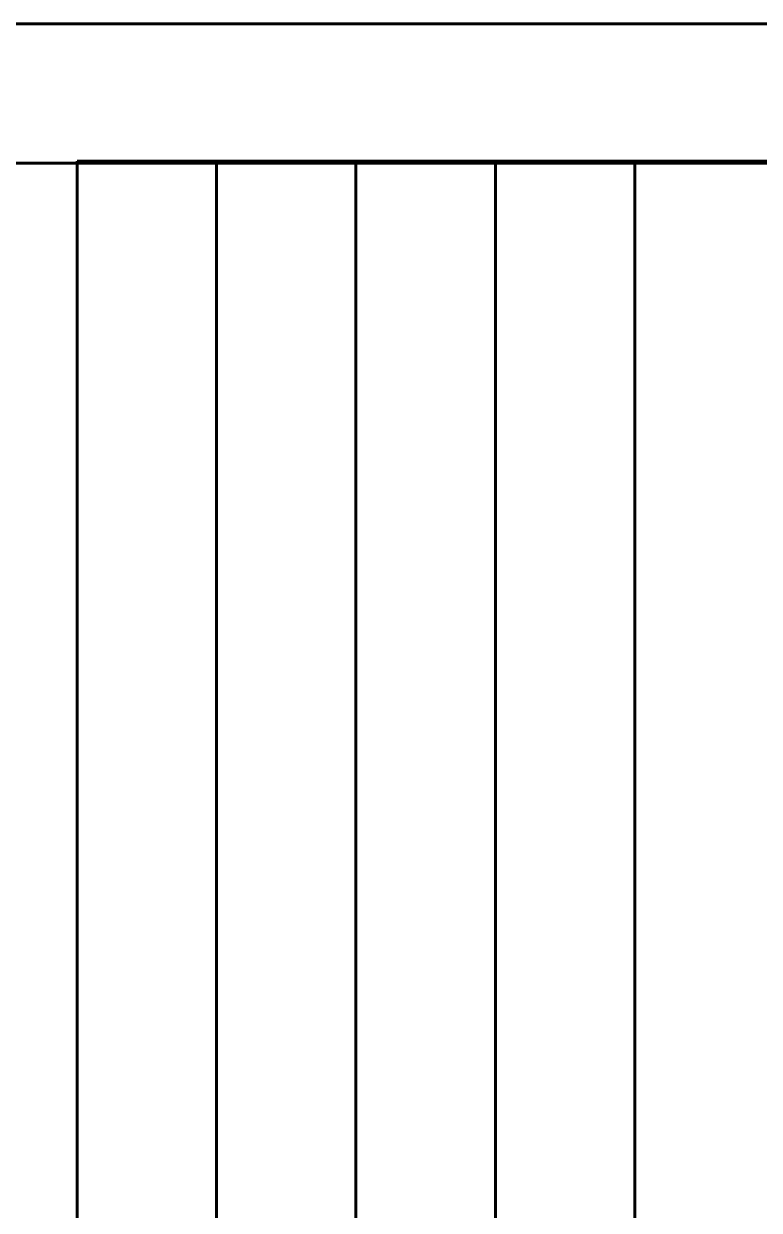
# Model space of a CAD drawing. Extents: x 0 to 297, y 0 to 292.
# Drawn here: x 232.137 to 234.775, y 127.284 to 131.536 of the extents above; entities that cross this region are included whole.
import ezdxf

# ---------------------------------------------------------------- set-up
doc = ezdxf.new("R2010")
doc.units = 0
doc.header["$MEASUREMENT"] = 0
doc.linetypes.add('K5LT_BASIC', pattern=[0])
doc.layers.add('Системный слой', color=7, linetype='Continuous')

# ---------------------------------------------------------------- blocks, each defined once
blk = doc.blocks.new('*U')
at = {"layer": 'Системный слой', "linetype": 'K5LT_BASIC', "lineweight": 60}
for p, q in [((232.8288, 131.0439), (232.3288, 131.0439)), ((232.3288, 131.0439), (232.3288, 123.9939)), ((233.3288, 131.0439), (232.8288, 131.0439)), ((232.8288, 131.0439), (232.8288, 123.9939)), ((232.8288, 123.9939), (232.8288, 131.0439)), ((233.8288, 131.0439), (233.3288, 131.0439)), ((233.3288, 131.0439), (233.3288, 123.9939)), ((233.3288, 123.9939), (233.3288, 131.0439)), ((234.3288, 131.0439), (233.8288, 131.0439)), ((233.8288, 131.0439), (233.8288, 123.9939)), ((233.8288, 123.9939), (233.8288, 131.0439)), ((234.8288, 131.0439), (234.3288, 131.0439)), ((234.3288, 131.0439), (234.3288, 123.9939)), ((234.3288, 123.9939), (234.3288, 131.0439))]:
    blk.add_line(p, q, dxfattribs=at)

msp = doc.modelspace()

# ---------------------------------------------------------------- linework, layer by layer
at = {"layer": 'Системный слой', "linetype": 'K5LT_BASIC', "lineweight": 60}
for p, q in [((226.337, 131.5358), (240.337, 131.5358)), ((240.337, 131.5358), (226.3375, 131.5358)), ((226.337, 131.0358), (240.337, 131.0358))]:
    msp.add_line(p, q, dxfattribs=at)

# ---------------------------------------------------------------- block references
at = {"layer": 'Системный слой'}
msp.add_blockref('*U', (0, 0), dxfattribs=at)
msp.add_blockref('*U', (0, 0), dxfattribs=at)
msp.add_blockref('*U', (0, 0), dxfattribs=at)
msp.add_blockref('*U', (0, 0), dxfattribs=at)
msp.add_blockref('*U', (0, 0), dxfattribs=at)
msp.add_blockref('*U', (0, 0), dxfattribs=at)
msp.add_blockref('*U', (0, 0), dxfattribs=at)
msp.add_blockref('*U', (0, 0), dxfattribs=at)
msp.add_blockref('*U', (0, 0), dxfattribs=at)
msp.add_blockref('*U', (0, 0), dxfattribs=at)
msp.add_blockref('*U', (0, 0), dxfattribs=at)
msp.add_blockref('*U', (0, 0), dxfattribs=at)
msp.add_blockref('*U', (0, 0), dxfattribs=at)
msp.add_blockref('*U', (0, 0), dxfattribs=at)
msp.add_blockref('*U', (0, 0), dxfattribs=at)
msp.add_blockref('*U', (0, 0), dxfattribs=at)
msp.add_blockref('*U', (0, 0), dxfattribs=at)
msp.add_blockref('*U', (0, 0), dxfattribs=at)
msp.add_blockref('*U', (0, 0), dxfattribs=at)
msp.add_blockref('*U', (0, 0), dxfattribs=at)
msp.add_blockref('*U', (0, 0), dxfattribs=at)
msp.add_blockref('*U', (0, 0), dxfattribs=at)
msp.add_blockref('*U', (0, 0), dxfattribs=at)
msp.add_blockref('*U', (0, 0), dxfattribs=at)
msp.add_blockref('*U', (0, 0), dxfattribs=at)
msp.add_blockref('*U', (0, 0), dxfattribs=at)
msp.add_blockref('*U', (0, 0), dxfattribs=at)
msp.add_blockref('*U', (0, 0), dxfattribs=at)
msp.add_blockref('*U', (0, 0), dxfattribs=at)
msp.add_blockref('*U', (0, 0), dxfattribs=at)
msp.add_blockref('*U', (0, 0), dxfattribs=at)
msp.add_blockref('*U', (0, 0), dxfattribs=at)
msp.add_blockref('*U', (0, 0), dxfattribs=at)
msp.add_blockref('*U', (0, 0), dxfattribs=at)
msp.add_blockref('*U', (0, 0), dxfattribs=at)
msp.add_blockref('*U', (0, 0), dxfattribs=at)
msp.add_blockref('*U', (0, 0), dxfattribs=at)
msp.add_blockref('*U', (0, 0), dxfattribs=at)
msp.add_blockref('*U', (0, 0), dxfattribs=at)
msp.add_blockref('*U', (0, 0), dxfattribs=at)
msp.add_blockref('*U', (0, 0), dxfattribs=at)
msp.add_blockref('*U', (0, 0), dxfattribs=at)
msp.add_blockref('*U', (0, 0), dxfattribs=at)
msp.add_blockref('*U', (0, 0), dxfattribs=at)
msp.add_blockref('*U', (0, 0), dxfattribs=at)
msp.add_blockref('*U', (0, 0), dxfattribs=at)
msp.add_blockref('*U', (0, 0), dxfattribs=at)
msp.add_blockref('*U', (0, 0), dxfattribs=at)
msp.add_blockref('*U', (0, 0), dxfattribs=at)
msp.add_blockref('*U', (0, 0), dxfattribs=at)
msp.add_blockref('*U', (0, 0), dxfattribs=at)
msp.add_blockref('*U', (0, 0), dxfattribs=at)
msp.add_blockref('*U', (0, 0), dxfattribs=at)
msp.add_blockref('*U', (0, 0), dxfattribs=at)
msp.add_blockref('*U', (0, 0), dxfattribs=at)
msp.add_blockref('*U', (0, 0), dxfattribs=at)
msp.add_blockref('*U', (0, 0), dxfattribs=at)
msp.add_blockref('*U', (0, 0), dxfattribs=at)
msp.add_blockref('*U', (0, 0), dxfattribs=at)
msp.add_blockref('*U', (0, 0), dxfattribs=at)
msp.add_blockref('*U', (0, 0), dxfattribs=at)
msp.add_blockref('*U', (0, 0), dxfattribs=at)
msp.add_blockref('*U', (0, 0), dxfattribs=at)
msp.add_blockref('*U', (0, 0), dxfattribs=at)
msp.add_blockref('*U', (0, 0), dxfattribs=at)
msp.add_blockref('*U', (0, 0), dxfattribs=at)
msp.add_blockref('*U', (0, 0), dxfattribs=at)
msp.add_blockref('*U', (0, 0), dxfattribs=at)
msp.add_blockref('*U', (0, 0), dxfattribs=at)
msp.add_blockref('*U', (0, 0), dxfattribs=at)
msp.add_blockref('*U', (0, 0), dxfattribs=at)
msp.add_blockref('*U', (0, 0), dxfattribs=at)
msp.add_blockref('*U', (0, 0), dxfattribs=at)
msp.add_blockref('*U', (0, 0), dxfattribs=at)
msp.add_blockref('*U', (0, 0), dxfattribs=at)
msp.add_blockref('*U', (0, 0), dxfattribs=at)
msp.add_blockref('*U', (0, 0), dxfattribs=at)
msp.add_blockref('*U', (0, 0), dxfattribs=at)
msp.add_blockref('*U', (0, 0), dxfattribs=at)
msp.add_blockref('*U', (0, 0), dxfattribs=at)
msp.add_blockref('*U', (0, 0), dxfattribs=at)
msp.add_blockref('*U', (0, 0), dxfattribs=at)
msp.add_blockref('*U', (0, 0), dxfattribs=at)
msp.add_blockref('*U', (0, 0), dxfattribs=at)
msp.add_blockref('*U', (0, 0), dxfattribs=at)
msp.add_blockref('*U', (0, 0), dxfattribs=at)
msp.add_blockref('*U', (0, 0), dxfattribs=at)
msp.add_blockref('*U', (0, 0), dxfattribs=at)
msp.add_blockref('*U', (0, 0), dxfattribs=at)
msp.add_blockref('*U', (0, 0), dxfattribs=at)
msp.add_blockref('*U', (0, 0), dxfattribs=at)
msp.add_blockref('*U', (0, 0), dxfattribs=at)
msp.add_blockref('*U', (0, 0), dxfattribs=at)
msp.add_blockref('*U', (0, 0), dxfattribs=at)
msp.add_blockref('*U', (0, 0), dxfattribs=at)
msp.add_blockref('*U', (0, 0), dxfattribs=at)
msp.add_blockref('*U', (0, 0), dxfattribs=at)
msp.add_blockref('*U', (0, 0), dxfattribs=at)
msp.add_blockref('*U', (0, 0), dxfattribs=at)
msp.add_blockref('*U', (0, 0), dxfattribs=at)
msp.add_blockref('*U', (0, 0), dxfattribs=at)
msp.add_blockref('*U', (0, 0), dxfattribs=at)
msp.add_blockref('*U', (0, 0), dxfattribs=at)
msp.add_blockref('*U', (0, 0), dxfattribs=at)
msp.add_blockref('*U', (0, 0), dxfattribs=at)
msp.add_blockref('*U', (0, 0), dxfattribs=at)
msp.add_blockref('*U', (0, 0), dxfattribs=at)
msp.add_blockref('*U', (0, 0), dxfattribs=at)
msp.add_blockref('*U', (0, 0), dxfattribs=at)
msp.add_blockref('*U', (0, 0), dxfattribs=at)
msp.add_blockref('*U', (0, 0), dxfattribs=at)
msp.add_blockref('*U', (0, 0), dxfattribs=at)
msp.add_blockref('*U', (0, 0), dxfattribs=at)
msp.add_blockref('*U', (0, 0), dxfattribs=at)
msp.add_blockref('*U', (0, 0), dxfattribs=at)
msp.add_blockref('*U', (0, 0), dxfattribs=at)
msp.add_blockref('*U', (0, 0), dxfattribs=at)
msp.add_blockref('*U', (0, 0), dxfattribs=at)
msp.add_blockref('*U', (0, 0), dxfattribs=at)
msp.add_blockref('*U', (0, 0), dxfattribs=at)
msp.add_blockref('*U', (0, 0), dxfattribs=at)
msp.add_blockref('*U', (0, 0), dxfattribs=at)
msp.add_blockref('*U', (0, 0), dxfattribs=at)
msp.add_blockref('*U', (0, 0), dxfattribs=at)
msp.add_blockref('*U', (0, 0), dxfattribs=at)
msp.add_blockref('*U', (0, 0), dxfattribs=at)
msp.add_blockref('*U', (0, 0), dxfattribs=at)
msp.add_blockref('*U', (0, 0), dxfattribs=at)
msp.add_blockref('*U', (0, 0), dxfattribs=at)
msp.add_blockref('*U', (0, 0), dxfattribs=at)
msp.add_blockref('*U', (0, 0), dxfattribs=at)
msp.add_blockref('*U', (0, 0), dxfattribs=at)
msp.add_blockref('*U', (0, 0), dxfattribs=at)
msp.add_blockref('*U', (0, 0), dxfattribs=at)
msp.add_blockref('*U', (0, 0), dxfattribs=at)
msp.add_blockref('*U', (0, 0), dxfattribs=at)
msp.add_blockref('*U', (0, 0), dxfattribs=at)
msp.add_blockref('*U', (0, 0), dxfattribs=at)
msp.add_blockref('*U', (0, 0), dxfattribs=at)
msp.add_blockref('*U', (0, 0), dxfattribs=at)
msp.add_blockref('*U', (0, 0), dxfattribs=at)
msp.add_blockref('*U', (0, 0), dxfattribs=at)
msp.add_blockref('*U', (0, 0), dxfattribs=at)
msp.add_blockref('*U', (0, 0), dxfattribs=at)
msp.add_blockref('*U', (0, 0), dxfattribs=at)
msp.add_blockref('*U', (0, 0), dxfattribs=at)
msp.add_blockref('*U', (0, 0), dxfattribs=at)
msp.add_blockref('*U', (0, 0), dxfattribs=at)
msp.add_blockref('*U', (0, 0), dxfattribs=at)
msp.add_blockref('*U', (0, 0), dxfattribs=at)
msp.add_blockref('*U', (0, 0), dxfattribs=at)
msp.add_blockref('*U', (0, 0), dxfattribs=at)
msp.add_blockref('*U', (0, 0), dxfattribs=at)
msp.add_blockref('*U', (0, 0), dxfattribs=at)
msp.add_blockref('*U', (0, 0), dxfattribs=at)
msp.add_blockref('*U', (0, 0), dxfattribs=at)
msp.add_blockref('*U', (0, 0), dxfattribs=at)
msp.add_blockref('*U', (0, 0), dxfattribs=at)
msp.add_blockref('*U', (0, 0), dxfattribs=at)
msp.add_blockref('*U', (0, 0), dxfattribs=at)
msp.add_blockref('*U', (0, 0), dxfattribs=at)
msp.add_blockref('*U', (0, 0), dxfattribs=at)
msp.add_blockref('*U', (0, 0), dxfattribs=at)
msp.add_blockref('*U', (0, 0), dxfattribs=at)
msp.add_blockref('*U', (0, 0), dxfattribs=at)
msp.add_blockref('*U', (0, 0), dxfattribs=at)
msp.add_blockref('*U', (0, 0), dxfattribs=at)
msp.add_blockref('*U', (0, 0), dxfattribs=at)
msp.add_blockref('*U', (0, 0), dxfattribs=at)
msp.add_blockref('*U', (0, 0), dxfattribs=at)
msp.add_blockref('*U', (0, 0), dxfattribs=at)
msp.add_blockref('*U', (0, 0), dxfattribs=at)
msp.add_blockref('*U', (0, 0), dxfattribs=at)
msp.add_blockref('*U', (0, 0), dxfattribs=at)
msp.add_blockref('*U', (0, 0), dxfattribs=at)
msp.add_blockref('*U', (0, 0), dxfattribs=at)
msp.add_blockref('*U', (0, 0), dxfattribs=at)
msp.add_blockref('*U', (0, 0), dxfattribs=at)
msp.add_blockref('*U', (0, 0), dxfattribs=at)
msp.add_blockref('*U', (0, 0), dxfattribs=at)
msp.add_blockref('*U', (0, 0), dxfattribs=at)
msp.add_blockref('*U', (0, 0), dxfattribs=at)
msp.add_blockref('*U', (0, 0), dxfattribs=at)
msp.add_blockref('*U', (0, 0), dxfattribs=at)
msp.add_blockref('*U', (0, 0), dxfattribs=at)
msp.add_blockref('*U', (0, 0), dxfattribs=at)
msp.add_blockref('*U', (0, 0), dxfattribs=at)
msp.add_blockref('*U', (0, 0), dxfattribs=at)
msp.add_blockref('*U', (0, 0), dxfattribs=at)
msp.add_blockref('*U', (0, 0), dxfattribs=at)
msp.add_blockref('*U', (0, 0), dxfattribs=at)
msp.add_blockref('*U', (0, 0), dxfattribs=at)
msp.add_blockref('*U', (0, 0), dxfattribs=at)
msp.add_blockref('*U', (0, 0), dxfattribs=at)
msp.add_blockref('*U', (0, 0), dxfattribs=at)
msp.add_blockref('*U', (0, 0), dxfattribs=at)
msp.add_blockref('*U', (0, 0), dxfattribs=at)
msp.add_blockref('*U', (0, 0), dxfattribs=at)
msp.add_blockref('*U', (0, 0), dxfattribs=at)
msp.add_blockref('*U', (0, 0), dxfattribs=at)
msp.add_blockref('*U', (0, 0), dxfattribs=at)
msp.add_blockref('*U', (0, 0), dxfattribs=at)
msp.add_blockref('*U', (0, 0), dxfattribs=at)
msp.add_blockref('*U', (0, 0), dxfattribs=at)
msp.add_blockref('*U', (0, 0), dxfattribs=at)
msp.add_blockref('*U', (0, 0), dxfattribs=at)
msp.add_blockref('*U', (0, 0), dxfattribs=at)
msp.add_blockref('*U', (0, 0), dxfattribs=at)
msp.add_blockref('*U', (0, 0), dxfattribs=at)
msp.add_blockref('*U', (0, 0), dxfattribs=at)
msp.add_blockref('*U', (0, 0), dxfattribs=at)
msp.add_blockref('*U', (0, 0), dxfattribs=at)
msp.add_blockref('*U', (0, 0), dxfattribs=at)
msp.add_blockref('*U', (0, 0), dxfattribs=at)
msp.add_blockref('*U', (0, 0), dxfattribs=at)
msp.add_blockref('*U', (0, 0), dxfattribs=at)
msp.add_blockref('*U', (0, 0), dxfattribs=at)
msp.add_blockref('*U', (0, 0), dxfattribs=at)
msp.add_blockref('*U', (0, 0), dxfattribs=at)
msp.add_blockref('*U', (0, 0), dxfattribs=at)
msp.add_blockref('*U', (0, 0), dxfattribs=at)
msp.add_blockref('*U', (0, 0), dxfattribs=at)
msp.add_blockref('*U', (0, 0), dxfattribs=at)
msp.add_blockref('*U', (0, 0), dxfattribs=at)
msp.add_blockref('*U', (0, 0), dxfattribs=at)
msp.add_blockref('*U', (0, 0), dxfattribs=at)
msp.add_blockref('*U', (0, 0), dxfattribs=at)
msp.add_blockref('*U', (0, 0), dxfattribs=at)
msp.add_blockref('*U', (0, 0), dxfattribs=at)
msp.add_blockref('*U', (0, 0), dxfattribs=at)
msp.add_blockref('*U', (0, 0), dxfattribs=at)
msp.add_blockref('*U', (0, 0), dxfattribs=at)
msp.add_blockref('*U', (0, 0), dxfattribs=at)
msp.add_blockref('*U', (0, 0), dxfattribs=at)
msp.add_blockref('*U', (0, 0), dxfattribs=at)
msp.add_blockref('*U', (0, 0), dxfattribs=at)
msp.add_blockref('*U', (0, 0), dxfattribs=at)
msp.add_blockref('*U', (0, 0), dxfattribs=at)
msp.add_blockref('*U', (0, 0), dxfattribs=at)
msp.add_blockref('*U', (0, 0), dxfattribs=at)
msp.add_blockref('*U', (0, 0), dxfattribs=at)
msp.add_blockref('*U', (0, 0), dxfattribs=at)
msp.add_blockref('*U', (0, 0), dxfattribs=at)
msp.add_blockref('*U', (0, 0), dxfattribs=at)
msp.add_blockref('*U', (0, 0), dxfattribs=at)
msp.add_blockref('*U', (0, 0), dxfattribs=at)
msp.add_blockref('*U', (0, 0), dxfattribs=at)
msp.add_blockref('*U', (0, 0), dxfattribs=at)
msp.add_blockref('*U', (0, 0), dxfattribs=at)
msp.add_blockref('*U', (0, 0), dxfattribs=at)
msp.add_blockref('*U', (0, 0), dxfattribs=at)
msp.add_blockref('*U', (0, 0), dxfattribs=at)
msp.add_blockref('*U', (0, 0), dxfattribs=at)
msp.add_blockref('*U', (0, 0), dxfattribs=at)
msp.add_blockref('*U', (0, 0), dxfattribs=at)
msp.add_blockref('*U', (0, 0), dxfattribs=at)
msp.add_blockref('*U', (0, 0), dxfattribs=at)
msp.add_blockref('*U', (0, 0), dxfattribs=at)
msp.add_blockref('*U', (0, 0), dxfattribs=at)
msp.add_blockref('*U', (0, 0), dxfattribs=at)
msp.add_blockref('*U', (0, 0), dxfattribs=at)
msp.add_blockref('*U', (0, 0), dxfattribs=at)
msp.add_blockref('*U', (0, 0), dxfattribs=at)
msp.add_blockref('*U', (0, 0), dxfattribs=at)
msp.add_blockref('*U', (0, 0), dxfattribs=at)
msp.add_blockref('*U', (0, 0), dxfattribs=at)
msp.add_blockref('*U', (0, 0), dxfattribs=at)
msp.add_blockref('*U', (0, 0), dxfattribs=at)
msp.add_blockref('*U', (0, 0), dxfattribs=at)
msp.add_blockref('*U', (0, 0), dxfattribs=at)
msp.add_blockref('*U', (0, 0), dxfattribs=at)
msp.add_blockref('*U', (0, 0), dxfattribs=at)
msp.add_blockref('*U', (0, 0), dxfattribs=at)
msp.add_blockref('*U', (0, 0), dxfattribs=at)
msp.add_blockref('*U', (0, 0), dxfattribs=at)
msp.add_blockref('*U', (0, 0), dxfattribs=at)
msp.add_blockref('*U', (0, 0), dxfattribs=at)
msp.add_blockref('*U', (0, 0), dxfattribs=at)
msp.add_blockref('*U', (0, 0), dxfattribs=at)
msp.add_blockref('*U', (0, 0), dxfattribs=at)
msp.add_blockref('*U', (0, 0), dxfattribs=at)
msp.add_blockref('*U', (0, 0), dxfattribs=at)
msp.add_blockref('*U', (0, 0), dxfattribs=at)
msp.add_blockref('*U', (0, 0), dxfattribs=at)
msp.add_blockref('*U', (0, 0), dxfattribs=at)
msp.add_blockref('*U', (0, 0), dxfattribs=at)
msp.add_blockref('*U', (0, 0), dxfattribs=at)
msp.add_blockref('*U', (0, 0), dxfattribs=at)
msp.add_blockref('*U', (0, 0), dxfattribs=at)
msp.add_blockref('*U', (0, 0), dxfattribs=at)
msp.add_blockref('*U', (0, 0), dxfattribs=at)
msp.add_blockref('*U', (0, 0), dxfattribs=at)
msp.add_blockref('*U', (0, 0), dxfattribs=at)
msp.add_blockref('*U', (0, 0), dxfattribs=at)
msp.add_blockref('*U', (0, 0), dxfattribs=at)
msp.add_blockref('*U', (0, 0), dxfattribs=at)
msp.add_blockref('*U', (0, 0), dxfattribs=at)
msp.add_blockref('*U', (0, 0), dxfattribs=at)
msp.add_blockref('*U', (0, 0), dxfattribs=at)
msp.add_blockref('*U', (0, 0), dxfattribs=at)
msp.add_blockref('*U', (0, 0), dxfattribs=at)
msp.add_blockref('*U', (0, 0), dxfattribs=at)
msp.add_blockref('*U', (0, 0), dxfattribs=at)
msp.add_blockref('*U', (0, 0), dxfattribs=at)
msp.add_blockref('*U', (0, 0), dxfattribs=at)
msp.add_blockref('*U', (0, 0), dxfattribs=at)
msp.add_blockref('*U', (0, 0), dxfattribs=at)
msp.add_blockref('*U', (0, 0), dxfattribs=at)
msp.add_blockref('*U', (0, 0), dxfattribs=at)
msp.add_blockref('*U', (0, 0), dxfattribs=at)
msp.add_blockref('*U', (0, 0), dxfattribs=at)
msp.add_blockref('*U', (0, 0), dxfattribs=at)
msp.add_blockref('*U', (0, 0), dxfattribs=at)
msp.add_blockref('*U', (0, 0), dxfattribs=at)
msp.add_blockref('*U', (0, 0), dxfattribs=at)
msp.add_blockref('*U', (0, 0), dxfattribs=at)
msp.add_blockref('*U', (0, 0), dxfattribs=at)
msp.add_blockref('*U', (0, 0), dxfattribs=at)
msp.add_blockref('*U', (0, 0), dxfattribs=at)
msp.add_blockref('*U', (0, 0), dxfattribs=at)
msp.add_blockref('*U', (0, 0), dxfattribs=at)
msp.add_blockref('*U', (0, 0), dxfattribs=at)
msp.add_blockref('*U', (0, 0), dxfattribs=at)
msp.add_blockref('*U', (0, 0), dxfattribs=at)
msp.add_blockref('*U', (0, 0), dxfattribs=at)
msp.add_blockref('*U', (0, 0), dxfattribs=at)
msp.add_blockref('*U', (0, 0), dxfattribs=at)
msp.add_blockref('*U', (0, 0), dxfattribs=at)
msp.add_blockref('*U', (0, 0), dxfattribs=at)
msp.add_blockref('*U', (0, 0), dxfattribs=at)
msp.add_blockref('*U', (0, 0), dxfattribs=at)
msp.add_blockref('*U', (0, 0), dxfattribs=at)
msp.add_blockref('*U', (0, 0), dxfattribs=at)
msp.add_blockref('*U', (0, 0), dxfattribs=at)
msp.add_blockref('*U', (0, 0), dxfattribs=at)
msp.add_blockref('*U', (0, 0), dxfattribs=at)
msp.add_blockref('*U', (0, 0), dxfattribs=at)
msp.add_blockref('*U', (0, 0), dxfattribs=at)
msp.add_blockref('*U', (0, 0), dxfattribs=at)
msp.add_blockref('*U', (0, 0), dxfattribs=at)
msp.add_blockref('*U', (0, 0), dxfattribs=at)
msp.add_blockref('*U', (0, 0), dxfattribs=at)
msp.add_blockref('*U', (0, 0), dxfattribs=at)
msp.add_blockref('*U', (0, 0), dxfattribs=at)
msp.add_blockref('*U', (0, 0), dxfattribs=at)
msp.add_blockref('*U', (0, 0), dxfattribs=at)
msp.add_blockref('*U', (0, 0), dxfattribs=at)
msp.add_blockref('*U', (0, 0), dxfattribs=at)
msp.add_blockref('*U', (0, 0), dxfattribs=at)
msp.add_blockref('*U', (0, 0), dxfattribs=at)
msp.add_blockref('*U', (0, 0), dxfattribs=at)
msp.add_blockref('*U', (0, 0), dxfattribs=at)
msp.add_blockref('*U', (0, 0), dxfattribs=at)
msp.add_blockref('*U', (0, 0), dxfattribs=at)
msp.add_blockref('*U', (0, 0), dxfattribs=at)
msp.add_blockref('*U', (0, 0), dxfattribs=at)
msp.add_blockref('*U', (0, 0), dxfattribs=at)
msp.add_blockref('*U', (0, 0), dxfattribs=at)
msp.add_blockref('*U', (0, 0), dxfattribs=at)
msp.add_blockref('*U', (0, 0), dxfattribs=at)
msp.add_blockref('*U', (0, 0), dxfattribs=at)
msp.add_blockref('*U', (0, 0), dxfattribs=at)
msp.add_blockref('*U', (0, 0), dxfattribs=at)
msp.add_blockref('*U', (0, 0), dxfattribs=at)
msp.add_blockref('*U', (0, 0), dxfattribs=at)
msp.add_blockref('*U', (0, 0), dxfattribs=at)
msp.add_blockref('*U', (0, 0), dxfattribs=at)
msp.add_blockref('*U', (0, 0), dxfattribs=at)
msp.add_blockref('*U', (0, 0), dxfattribs=at)
msp.add_blockref('*U', (0, 0), dxfattribs=at)
msp.add_blockref('*U', (0, 0), dxfattribs=at)
msp.add_blockref('*U', (0, 0), dxfattribs=at)
msp.add_blockref('*U', (0, 0), dxfattribs=at)
msp.add_blockref('*U', (0, 0), dxfattribs=at)
msp.add_blockref('*U', (0, 0), dxfattribs=at)
msp.add_blockref('*U', (0, 0), dxfattribs=at)
msp.add_blockref('*U', (0, 0), dxfattribs=at)
msp.add_blockref('*U', (0, 0), dxfattribs=at)
msp.add_blockref('*U', (0, 0), dxfattribs=at)
msp.add_blockref('*U', (0, 0), dxfattribs=at)
msp.add_blockref('*U', (0, 0), dxfattribs=at)
msp.add_blockref('*U', (0, 0), dxfattribs=at)
msp.add_blockref('*U', (0, 0), dxfattribs=at)
msp.add_blockref('*U', (0, 0), dxfattribs=at)
msp.add_blockref('*U', (0, 0), dxfattribs=at)
msp.add_blockref('*U', (0, 0), dxfattribs=at)
msp.add_blockref('*U', (0, 0), dxfattribs=at)
msp.add_blockref('*U', (0, 0), dxfattribs=at)
msp.add_blockref('*U', (0, 0), dxfattribs=at)
msp.add_blockref('*U', (0, 0), dxfattribs=at)
msp.add_blockref('*U', (0, 0), dxfattribs=at)
msp.add_blockref('*U', (0, 0), dxfattribs=at)
msp.add_blockref('*U', (0, 0), dxfattribs=at)
msp.add_blockref('*U', (0, 0), dxfattribs=at)
msp.add_blockref('*U', (0, 0), dxfattribs=at)
msp.add_blockref('*U', (0, 0), dxfattribs=at)
msp.add_blockref('*U', (0, 0), dxfattribs=at)
msp.add_blockref('*U', (0, 0), dxfattribs=at)
msp.add_blockref('*U', (0, 0), dxfattribs=at)
msp.add_blockref('*U', (0, 0), dxfattribs=at)
msp.add_blockref('*U', (0, 0), dxfattribs=at)
msp.add_blockref('*U', (0, 0), dxfattribs=at)
msp.add_blockref('*U', (0, 0), dxfattribs=at)
msp.add_blockref('*U', (0, 0), dxfattribs=at)
msp.add_blockref('*U', (0, 0), dxfattribs=at)
msp.add_blockref('*U', (0, 0), dxfattribs=at)
msp.add_blockref('*U', (0, 0), dxfattribs=at)
msp.add_blockref('*U', (0, 0), dxfattribs=at)
msp.add_blockref('*U', (0, 0), dxfattribs=at)
msp.add_blockref('*U', (0, 0), dxfattribs=at)
msp.add_blockref('*U', (0, 0), dxfattribs=at)
msp.add_blockref('*U', (0, 0), dxfattribs=at)
msp.add_blockref('*U', (0, 0), dxfattribs=at)
msp.add_blockref('*U', (0, 0), dxfattribs=at)
msp.add_blockref('*U', (0, 0), dxfattribs=at)
msp.add_blockref('*U', (0, 0), dxfattribs=at)
msp.add_blockref('*U', (0, 0), dxfattribs=at)
msp.add_blockref('*U', (0, 0), dxfattribs=at)
msp.add_blockref('*U', (0, 0), dxfattribs=at)
msp.add_blockref('*U', (0, 0), dxfattribs=at)
msp.add_blockref('*U', (0, 0), dxfattribs=at)

doc.saveas('drawing.dxf')
